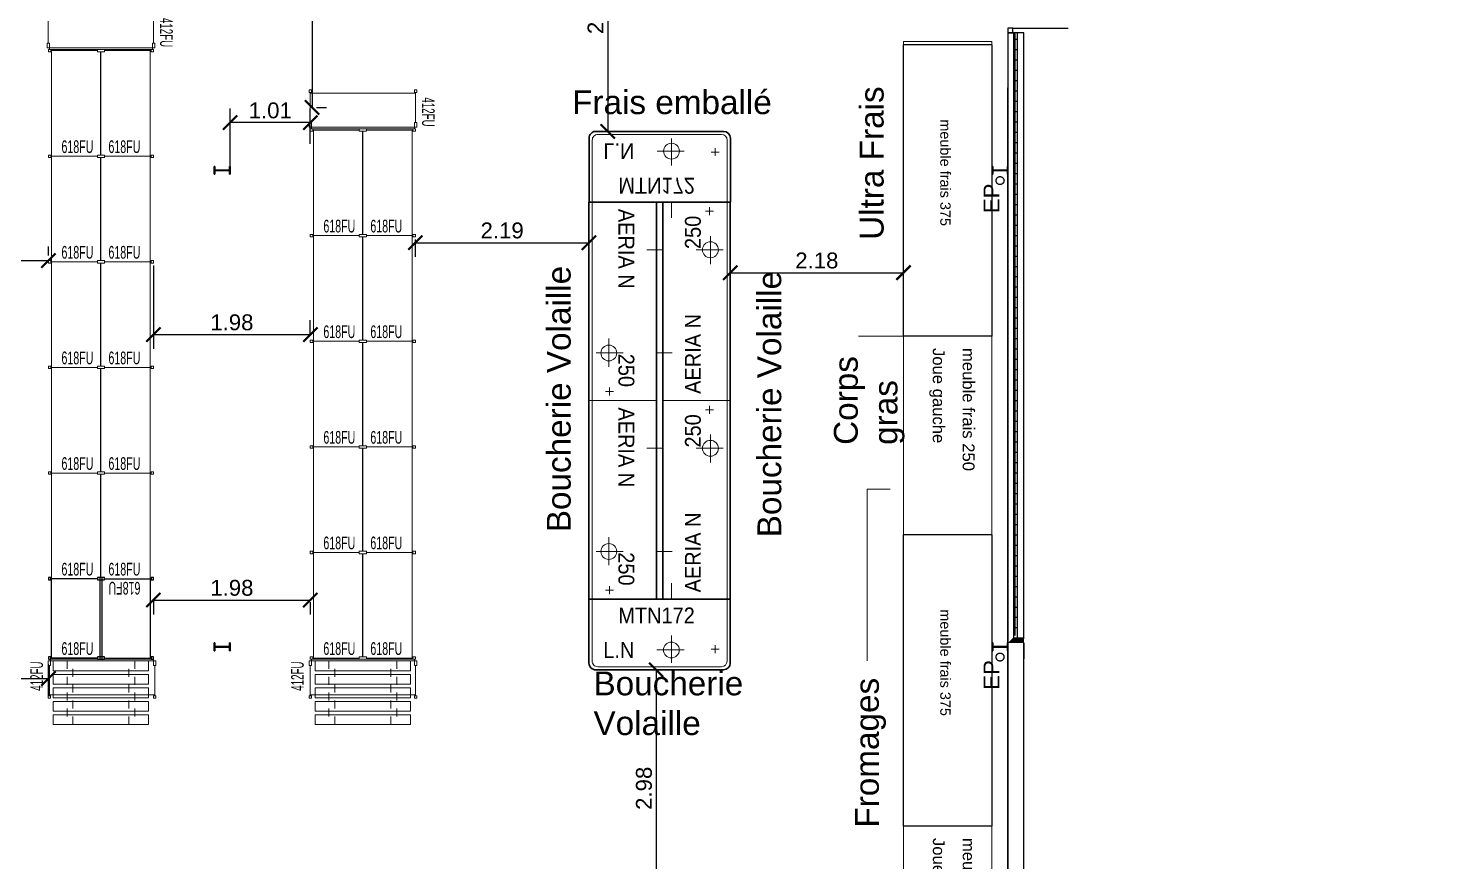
# Model space of a CAD drawing. Header units: millimetres. Extents: x 15590 to 15992, y 1055 to 1132.
# Drawn here: x 15913.62 to 15931.35, y 1093.75 to 1104.24 of the extents above; entities that cross this region are included whole.
import ezdxf
from ezdxf.enums import TextEntityAlignment as Align

# ---------------------------------------------------------------- set-up
doc = ezdxf.new("R2010")
doc.units = ezdxf.units.MM
doc.header["$MEASUREMENT"] = 0
doc.linetypes.add('CACHE2', pattern=[0.1875, 0.125, -0.0625])
doc.linetypes.add('Tirets', pattern=[0.004586, 0.002822, -0.001764])
doc.layers.get('0').update_dxf_attribs({"lineweight": 9})
for name, color, linetype in [('007-GONDOLES', 5, 'Continuous'), ('EP', 7, 'Continuous'), ('FAMILLES', 8, 'Continuous'), ('frais', 5, 'Continuous'), ('GOND', 6, 'Continuous'), ('Gondoles.VETTI', 7, 'Continuous'), ('Mobilier', 252, 'Continuous'), ('murs exterieurs.P', 7, 'Continuous'), ('murs interieurs.P', 7, 'Continuous'), ('structure', 7, 'Continuous')]:
    doc.layers.add(name, color=color, linetype=linetype)
doc.layers.add('DM cloison', color=7, linetype='Continuous', lineweight=9)
doc.layers.add('FACADES_Stylo_No__88', color=7, linetype='Continuous', lineweight=9, true_color=0xfb03ff)
doc.styles.add('Arial', font='arial.ttf')
doc.styles.add('GENERATED_STYLE_2', font='')
doc.styles.get("Standard").update_dxf_attribs({"font": 'swiss.ttf', "height": 0.2})
doc.styles.add('STYLE_GENERE_1', font='arial.ttf')
doc.styles.get('GENERATED_STYLE_2').set_extended_font_data('Arial Occidental')
doc.dimstyles.get("Standard").update_dxf_attribs({"dimtxt": 0.2, "dimasz": 0.18, "dimexe": 0.18, "dimexo": 0.0625, "dimgap": 0.05, "dimtad": 1, "dimzin": 4, "dimdsep": 46, "dimtxsty": 'Standard', "dimblk": 'ARCHTICK', "dimcen": 0.09, "dimadec": 0, "dimazin": 0, "dimtfac": 1, "dimtofl": 0, "dimtmove": 0, "dimatfit": 3, "dimfxl": 1, "dimtolj": 1, "dimtzin": 0, "dimarcsym": 0})

# ---------------------------------------------------------------- blocks, each defined once
blk = doc.blocks.new('FRAIS250')
at = {"layer": 'frais', "linetype": 'ByBlock', "lineweight": -2}
for p, q in [((-0.558, 2.5), (-0.558, 0)), ((0.557, 2.5), (-0.558, 2.5)), ((0.557, 0), (0.557, 2.5)), ((-0.558, 0), (0.557, 0)), ((-0.558, 0), (0.557, 0))]:
    blk.add_line(p, q, dxfattribs=at)
at = {"layer": 'frais', "linetype": 'ByBlock', "lineweight": -2, "oblique": -180, "text_generation_flag": 6}
for s, p in [('Joue gauche', (-0.187, 2.351)), ('meuble frais 250', (0.189, 2.351))]:
    blk.add_text(s, height=0.15, rotation=90, dxfattribs=at).set_placement(p)
blk = doc.blocks.new('_ArchTick')
at = {"color": 0, "linetype": 'ByBlock', "const_width": 0.15}
blk.add_lwpolyline([(-0.5, -0.5), (0.5, 0.5)], dxfattribs=at)
blk = doc.blocks.new('*D415')
at = {"color": 0, "lineweight": -2, "transparency": 16777216}
for p, q in [((15916.168, 1102.465), (15916.168, 1103.234)), ((15917.178, 1102.789), (15917.178, 1103.234)), ((15917.178, 1103.054), (15916.168, 1103.054))]:
    blk.add_line(p, q, dxfattribs=at)
at = {"layer": 'DEFPOINTS', "color": 0, "transparency": 16777216}
for p in [(15916.168, 1103.054), (15917.178, 1102.726), (15916.168, 1102.403)]:
    blk.add_point(p, dxfattribs=at)
at = {"color": 0, "lineweight": -2, "transparency": 16777216, "xscale": 0.18, "yscale": 0.18, "zscale": 0.18, "rotation": 180}
blk.add_blockref('_ArchTick', (15916.168, 1103.054), dxfattribs=at)
at = {"color": 0, "lineweight": -2, "transparency": 16777216, "xscale": 0.18, "yscale": 0.18, "zscale": 0.18}
blk.add_blockref('_ArchTick', (15917.178, 1103.054), dxfattribs=at)
at = {"color": 0, "transparency": 16777216, "insert": (15916.673, 1103.207), "char_height": 0.2, "attachment_point": 5}
blk.add_mtext('\\A1;1.01', dxfattribs=at)
blk = doc.blocks.new('*D416')
at = {"color": 0, "lineweight": -2, "transparency": 16777216}
for p, q in [((15918.221, 1105.939), (15917.021, 1105.939)), ((15917.201, 1105.939), (15917.201, 1103.246)), ((15917.254, 1103.246), (15917.381, 1103.246))]:
    blk.add_line(p, q, dxfattribs=at)
at = {"layer": 'DEFPOINTS', "color": 0, "transparency": 16777216}
for p in [(15918.284, 1105.939), (15917.191, 1103.246), (15917.201, 1103.246)]:
    blk.add_point(p, dxfattribs=at)
at = {"color": 0, "lineweight": -2, "transparency": 16777216, "xscale": 0.18, "yscale": 0.18, "zscale": 0.18}
for p, rotation in [((15917.201, 1105.939), 90), ((15917.201, 1103.246), 270)]:
    blk.add_blockref('_ArchTick', p, dxfattribs=dict(at, rotation=rotation))
at = {"color": 0, "transparency": 16777216, "insert": (15917.048, 1104.592), "char_height": 0.2, "attachment_point": 5, "rotation": 90}
blk.add_mtext('\\A1;2.69', dxfattribs=at)
blk = doc.blocks.new('*U65')
at = {"color": 5, "linetype": 'ByBlock', "lineweight": -2}
for p, q in [((0.04, 1.115), (3.71, 1.115)), ((0.04, 1.115), (0.04, 0)), ((3.71, 1.115), (3.71, 0)), ((3.71, 0), (0.04, 0))]:
    blk.add_line(p, q, dxfattribs=at)
blk.add_text('meuble frais 375', height=0.13, dxfattribs=at).set_placement((0.98, 0.464))
blk = doc.blocks.new('aeria-MTN172')
at = {"layer": '007-GONDOLES', "lineweight": 30}
for p, q in [((80.4, 178), (0, 178)), ((0, 178), (0, 0)), ((89, 8.6), (89, 169.4)), ((0, 0), (80.4, 0))]:
    blk.add_line(p, q, dxfattribs=at)
at = {"layer": '007-GONDOLES', "lineweight": 5}
for p, q in [((78, 174), (0, 174)), ((63, 164), (63, 154)), ((85, 11), (85, 167)), ((58, 159), (68, 159)), ((64, 85.6), (64, 120)), ((-20, 103.8), (0, 103.8)), ((45.9, 103.8), (80.1, 103.8)), ((78, 4), (0, 4))]:
    blk.add_line(p, q, dxfattribs=at)
blk.add_circle((64, 103.8), 10, dxfattribs=at)
at = {"layer": '007-GONDOLES', "lineweight": 30}
for centre, start, end in [((80.4, 169.4), 0, 90), ((80.4, 8.6), 270, 0)]:
    blk.add_arc(centre, 8.6, start, end, dxfattribs=at)
at = {"layer": '007-GONDOLES', "lineweight": 5}
for centre, start, end in [((78, 167), 0, 90), ((78, 11), 270, 0)]:
    blk.add_arc(centre, 7, start, end, dxfattribs=at)
at = {"layer": '007-GONDOLES', "lineweight": 5, "width": 0.9}
blk.add_text('MTN172', height=20, rotation=90, dxfattribs=at).set_placement((20.5, 85.1), align=Align.MIDDLE_CENTER)
blk.add_text('L.N', height=20, rotation=90, dxfattribs=at).set_placement((64, 18), align=Align.MIDDLE_LEFT)
blk = doc.blocks.new('aeria-N250')
at = {"layer": '007-GONDOLES', "lineweight": 5}
for p, q in [((190, 105), (190, 85)), ((0, 85), (0, 0)), ((0, 85), (0, 0)), ((250, 0), (250, 85)), ((250, 0), (250, 85)), ((190, 43.1), (190, 8.9)), ((171.9, 25), (207.3, 25)), ((233.5, 26), (243.5, 26)), ((238.5, 31), (238.5, 21)), ((0, 4), (250, 4))]:
    blk.add_line(p, q, dxfattribs=at)
at = {"layer": '007-GONDOLES', "lineweight": 30}
for p, q in [((250, 85), (0, 85)), ((0, 0), (250, 0))]:
    blk.add_line(p, q, dxfattribs=at)
at = {"layer": '007-GONDOLES', "lineweight": 5}
blk.add_circle((190, 25), 10, dxfattribs=at)
at = {"layer": '007-GONDOLES', "lineweight": 5, "width": 0.9}
blk.add_text('AERIA N', height=20, dxfattribs=at).set_placement((8.5, 47.1), align=Align.MIDDLE_LEFT)
blk.add_text('250', height=20, dxfattribs=at).set_placement((211.9, 47.1), align=Align.MIDDLE_CENTER)
blk = doc.blocks.new('*D418')
at = {"color": 0, "lineweight": -2, "transparency": 16777216}
for p, q in [((15911.923, 1095.839), (15911.923, 1096.233)), ((15913.878, 1095.839), (15913.878, 1096.233)), ((15911.923, 1096.053), (15913.878, 1096.053))]:
    blk.add_line(p, q, dxfattribs=at)
at = {"layer": 'DEFPOINTS', "color": 0, "transparency": 16777216}
for p in [(15913.878, 1096.053), (15911.923, 1095.776), (15913.878, 1095.776)]:
    blk.add_point(p, dxfattribs=at)
at = {"color": 0, "lineweight": -2, "transparency": 16777216, "xscale": 0.18, "yscale": 0.18, "zscale": 0.18, "rotation": 180}
blk.add_blockref('_ArchTick', (15911.923, 1096.053), dxfattribs=at)
at = {"color": 0, "lineweight": -2, "transparency": 16777216, "xscale": 0.18, "yscale": 0.18, "zscale": 0.18}
blk.add_blockref('_ArchTick', (15913.878, 1096.053), dxfattribs=at)
at = {"color": 0, "transparency": 16777216, "insert": (15912.9, 1096.205), "char_height": 0.2, "attachment_point": 5}
blk.add_mtext('\\A1;1.96', dxfattribs=at)
blk = doc.blocks.new('*D419')
at = {"color": 0, "lineweight": -2, "transparency": 16777216}
for p, q in [((15915.201, 1097.044), (15915.201, 1096.862)), ((15915.201, 1097.042), (15917.178, 1097.042)), ((15917.178, 1097.014), (15917.178, 1096.862))]:
    blk.add_line(p, q, dxfattribs=at)
at = {"layer": 'DEFPOINTS', "color": 0, "transparency": 16777216}
for p in [(15915.201, 1097.106), (15917.178, 1097.076), (15917.178, 1097.042)]:
    blk.add_point(p, dxfattribs=at)
at = {"color": 0, "lineweight": -2, "transparency": 16777216, "xscale": 0.18, "yscale": 0.18, "zscale": 0.18, "rotation": 180}
blk.add_blockref('_ArchTick', (15915.201, 1097.042), dxfattribs=at)
at = {"color": 0, "lineweight": -2, "transparency": 16777216, "xscale": 0.18, "yscale": 0.18, "zscale": 0.18}
blk.add_blockref('_ArchTick', (15917.178, 1097.042), dxfattribs=at)
at = {"color": 0, "transparency": 16777216, "insert": (15916.19, 1097.195), "char_height": 0.2, "attachment_point": 5}
blk.add_mtext('\\A1;1.98', dxfattribs=at)
blk = doc.blocks.new('2P618X133')
at = {"color": 6}
for points in [[(-0.621, 1.345), (-0.631, 1.345), (-0.631, 1.36), (-0.662, 1.36), (-0.662, 1.33), (-0.631, 1.33), (-0.631, 1.345), (-0.621, 1.345)], [(-0.045, 1.345), (-0.621, 1.345)], [(-0.621, 0.015), (-0.621, 1.345)], [(0.045, 1.345), (0.621, 1.345)], [(0.621, 1.345), (0.631, 1.345), (0.631, 1.36), (0.662, 1.36), (0.662, 1.33), (0.631, 1.33), (0.631, 1.345), (0.621, 1.345)], [(0.621, 0.015), (0.621, 1.345)], [(-0.621, 0.015), (-0.631, 0.015), (-0.631, 0.03), (-0.662, 0.03), (-0.662, 0), (-0.631, 0), (-0.631, 0.015), (-0.621, 0.015)], [(-0.045, 0.015), (-0.621, 0.015)], [(0.045, 0.015), (0.621, 0.015)], [(0.621, 0.015), (0.631, 0.015), (0.631, 0.03), (0.662, 0.03), (0.662, 0), (0.631, 0), (0.631, 0.015), (0.621, 0.015)]]:
    blk.add_lwpolyline(points, dxfattribs=at)
for points in [[(-0.045, 1.33), (0.045, 1.33), (0.045, 1.36), (-0.045, 1.36)], [(-0.045, 0), (0.045, 0), (0.045, 0.03), (-0.045, 0.03)]]:
    blk.add_lwpolyline(points, close=True, dxfattribs=at)
at = {"color": 7, "lineweight": 25}
blk.add_lwpolyline([(0, 0.03), (0, 1.33)], dxfattribs=at)
blk.add_lwpolyline([(0, 0.03), (0, 1.33)], dxfattribs=at)
at = {"color": 151, "lineweight": 15, "width": 0.6}
for p in [(-0.095, 0.135), (0.497, 0.135)]:
    blk.add_text('618FU', height=0.16, dxfattribs=at).set_placement(p, align=Align.MIDDLE_RIGHT)
blk = doc.blocks.new('JOUE FRAIS')
at = {"layer": 'frais', "linetype": 'ByBlock', "lineweight": -2}
for p, q in [((-0.558, 0.04), (0.557, 0.04)), ((-0.558, 0), (-0.558, 0.04)), ((0.557, 0), (-0.558, 0)), ((0.557, 0.04), (0.557, 0))]:
    blk.add_line(p, q, dxfattribs=at)
blk = doc.blocks.new('A$C29413FD8')
at = {"layer": 'Mobilier', "color": 34, "linetype": 'Continuous', "lineweight": 9}
for p, q in [((0.125, 1.2), (0, 1.2)), ((0, 1.2), (0, 0)), ((0.125, 1.2), (0.125, 0)), ((0.295, 1.2), (0.17, 1.2)), ((0.17, 1.2), (0.17, 0)), ((0.295, 1.2), (0.295, 0)), ((0.465, 1.2), (0.34, 1.2)), ((0.34, 1.2), (0.34, 0)), ((0.465, 1.2), (0.465, 0)), ((0.635, 1.2), (0.51, 1.2)), ((0.51, 1.2), (0.51, 0)), ((0.635, 1.2), (0.635, 0)), ((0.8, 1.2), (0.68, 1.2)), ((0.68, 1.2), (0.68, 0)), ((0.8, 0), (0.8, 1.2)), ((0, 0), (0.125, 0)), ((0.17, 0), (0.295, 0)), ((0.34, 0), (0.465, 0)), ((0.51, 0), (0.635, 0)), ((0.68, 0), (0.8, 0))]:
    blk.add_line(p, q, dxfattribs=at)
at = {"layer": 'Mobilier', "color": 34, "linetype": 'CACHE2', "lineweight": 9, "ltscale": 0.8}
for points in [[(0, 1.027), (0.8, 1.027), (0.8, 0.953), (0, 0.953)], [(0, 0.173), (0.8, 0.173), (0.8, 0.247), (0, 0.247)]]:
    blk.add_lwpolyline(points, close=True, dxfattribs=at)
blk = doc.blocks.new('*D426')
at = {"color": 0, "lineweight": -2, "transparency": 16777216}
for p, q in [((15922.469, 1101.203), (15922.469, 1101.344)), ((15924.651, 1101.203), (15924.651, 1101.344)), ((15922.469, 1101.164), (15924.651, 1101.164))]:
    blk.add_line(p, q, dxfattribs=at)
at = {"layer": 'DEFPOINTS', "color": 0, "transparency": 16777216}
for p in [(15922.469, 1101.14), (15924.651, 1101.164), (15924.651, 1101.14)]:
    blk.add_point(p, dxfattribs=at)
at = {"color": 0, "lineweight": -2, "transparency": 16777216, "xscale": 0.18, "yscale": 0.18, "zscale": 0.18, "rotation": 180}
blk.add_blockref('_ArchTick', (15922.469, 1101.164), dxfattribs=at)
at = {"color": 0, "lineweight": -2, "transparency": 16777216, "xscale": 0.18, "yscale": 0.18, "zscale": 0.18}
blk.add_blockref('_ArchTick', (15924.651, 1101.164), dxfattribs=at)
at = {"color": 0, "transparency": 16777216, "insert": (15923.56, 1101.317), "char_height": 0.2, "attachment_point": 5}
blk.add_mtext('\\A1;2.18', dxfattribs=at)
blk = doc.blocks.new('*D431')
at = {"color": 0, "lineweight": -2, "transparency": 16777216}
for p, q in [((15920.689, 1102.364), (15920.689, 1101.362)), ((15918.501, 1101.584), (15918.501, 1101.362)), ((15918.501, 1101.542), (15920.689, 1101.542))]:
    blk.add_line(p, q, dxfattribs=at)
at = {"layer": 'DEFPOINTS', "color": 0, "transparency": 16777216}
for p in [(15920.689, 1102.426), (15918.501, 1101.646), (15920.689, 1101.542)]:
    blk.add_point(p, dxfattribs=at)
at = {"color": 0, "lineweight": -2, "transparency": 16777216, "xscale": 0.18, "yscale": 0.18, "zscale": 0.18, "rotation": 180}
blk.add_blockref('_ArchTick', (15918.501, 1101.542), dxfattribs=at)
at = {"color": 0, "lineweight": -2, "transparency": 16777216, "xscale": 0.18, "yscale": 0.18, "zscale": 0.18}
blk.add_blockref('_ArchTick', (15920.689, 1101.542), dxfattribs=at)
at = {"color": 0, "transparency": 16777216, "insert": (15919.595, 1101.695), "char_height": 0.2, "attachment_point": 5}
blk.add_mtext('\\A1;2.19', dxfattribs=at)
blk = doc.blocks.new('A$C72C830AC')
at = {"layer": 'GOND', "color": 7, "lineweight": 25}
blk.add_lwpolyline([(0, 1.03), (0, 0.03)], dxfattribs=at)
at = {"layer": 'GOND'}
for points in [[(0.06, 1.03), (0, 1.03), (0, 1), (0.06, 1)], [(0.06, 0.03), (0, 0.03), (0, 0), (0.06, 0)]]:
    blk.add_lwpolyline(points, close=True, dxfattribs=at)
for points in [[(0.06, 1.015), (0.636, 1.015)], [(0.636, 1.015), (0.646, 1.015), (0.646, 1), (0.676, 1), (0.676, 1.03), (0.646, 1.03), (0.646, 1.015), (0.636, 1.015)], [(0.636, 1.015), (0.636, 0.015)], [(0.06, 0.015), (0.636, 0.015)], [(0.636, 0.015), (0.646, 0.015), (0.646, 0), (0.676, 0), (0.676, 0.03), (0.646, 0.03), (0.646, 0.015), (0.636, 0.015)]]:
    blk.add_lwpolyline(points, dxfattribs=at)
at = {"color": 151, "lineweight": 15, "width": 0.6}
blk.add_text('618FU', height=0.16, rotation=180, dxfattribs=at).set_placement((0.11, 0.895), align=Align.MIDDLE_RIGHT)
blk = doc.blocks.new('*D441')
at = {"color": 0, "lineweight": -2, "transparency": 16777216}
for p, q in [((15911.923, 1101.379), (15911.923, 1101.496)), ((15913.878, 1101.379), (15913.878, 1101.496)), ((15911.923, 1101.316), (15913.878, 1101.316))]:
    blk.add_line(p, q, dxfattribs=at)
at = {"layer": 'DEFPOINTS', "color": 0, "transparency": 16777216}
for p in [(15911.923, 1101.316), (15913.878, 1101.316), (15913.878, 1101.316)]:
    blk.add_point(p, dxfattribs=at)
at = {"color": 0, "lineweight": -2, "transparency": 16777216, "xscale": 0.18, "yscale": 0.18, "zscale": 0.18, "rotation": 180}
blk.add_blockref('_ArchTick', (15911.923, 1101.316), dxfattribs=at)
at = {"color": 0, "lineweight": -2, "transparency": 16777216, "xscale": 0.18, "yscale": 0.18, "zscale": 0.18}
blk.add_blockref('_ArchTick', (15913.878, 1101.316), dxfattribs=at)
at = {"color": 0, "transparency": 16777216, "insert": (15912.9, 1101.469), "char_height": 0.2, "attachment_point": 5}
blk.add_mtext('\\A1;1.96', dxfattribs=at)
blk = doc.blocks.new('*D442')
at = {"color": 0, "lineweight": -2, "transparency": 16777216}
for p, q in [((15915.201, 1101.254), (15915.201, 1100.205)), ((15917.178, 1100.379), (15917.178, 1100.565)), ((15915.201, 1100.385), (15917.178, 1100.385))]:
    blk.add_line(p, q, dxfattribs=at)
at = {"layer": 'DEFPOINTS', "color": 0, "transparency": 16777216}
for p in [(15915.201, 1101.316), (15917.178, 1100.385), (15917.178, 1100.316)]:
    blk.add_point(p, dxfattribs=at)
at = {"color": 0, "lineweight": -2, "transparency": 16777216, "xscale": 0.18, "yscale": 0.18, "zscale": 0.18, "rotation": 180}
blk.add_blockref('_ArchTick', (15915.201, 1100.385), dxfattribs=at)
at = {"color": 0, "lineweight": -2, "transparency": 16777216, "xscale": 0.18, "yscale": 0.18, "zscale": 0.18}
blk.add_blockref('_ArchTick', (15917.178, 1100.385), dxfattribs=at)
at = {"color": 0, "transparency": 16777216, "insert": (15916.19, 1100.538), "char_height": 0.2, "attachment_point": 5}
blk.add_mtext('\\A1;1.98', dxfattribs=at)
blk = doc.blocks.new('TG412')
at = {"layer": 'FACADES_Stylo_No__88', "linetype": 'Continuous'}
for p, q in [((-0.02, 0.678), (-0.08, 0.678)), ((-0.08, 0.649), (-0.08, 0.678)), ((-0.08, 0.649), (-0.02, 0.649)), ((-0.02, 0.649), (-0.02, 0.678)), ((0, 0.649), (-0.02, 0.649)), ((-0.02, 0.649), (-0.02, -0.649)), ((0, 0.649), (0, -0.649)), ((-0.08, -0.678), (-0.08, -0.649)), ((-0.08, -0.649), (-0.02, -0.649)), ((-0.02, -0.678), (-0.08, -0.678)), ((-0.02, -0.649), (-0.02, -0.678)), ((-0.02, -0.649), (0, -0.649))]:
    blk.add_line(p, q, dxfattribs=at)
at = {"layer": 'FACADES_Stylo_No__88', "linetype": 'Continuous', "flags": 128}
for points in [[(-0.45, 0.664), (-0.459, 0.664), (-0.459, 0.649), (-0.489, 0.649), (-0.489, 0.678), (-0.459, 0.678), (-0.459, 0.664)], [(-0.45, -0.664), (-0.459, -0.664), (-0.459, -0.678), (-0.489, -0.678), (-0.489, -0.649), (-0.459, -0.649), (-0.459, -0.664)]]:
    blk.add_lwpolyline(points, close=True, dxfattribs=at)
for points in [[(-0.08, 0.664), (-0.45, 0.664)], [(-0.449, 0.664), (-0.449, -0.664)], [(-0.08, -0.664), (-0.45, -0.664)]]:
    blk.add_lwpolyline(points, dxfattribs=at)
at = {"color": 151, "linetype": 'Continuous', "insert": (-0.028, 0.824), "char_height": 0.15965, "attachment_point": 6, "style": 'STYLE_GENERE_1'}
blk.add_mtext('\\A1;{\\W0.550000x;\\fArial|b0|i0|c0|p34;412FU}', dxfattribs=at)
blk = doc.blocks.new('*D455')
at = {"color": 0, "lineweight": -2, "transparency": 16777216}
for p, q in [((15920.596, 1105.939), (15921.106, 1105.939)), ((15920.926, 1105.939), (15920.926, 1102.944)), ((15921.518, 1102.944), (15920.746, 1102.944))]:
    blk.add_line(p, q, dxfattribs=at)
at = {"layer": 'DEFPOINTS', "color": 0, "transparency": 16777216}
for p in [(15920.533, 1105.939), (15920.926, 1102.944), (15921.58, 1102.944)]:
    blk.add_point(p, dxfattribs=at)
at = {"color": 0, "lineweight": -2, "transparency": 16777216, "xscale": 0.18, "yscale": 0.18, "zscale": 0.18}
for p, rotation in [((15920.926, 1105.939), 90), ((15920.926, 1102.944), 270)]:
    blk.add_blockref('_ArchTick', p, dxfattribs=dict(at, rotation=rotation))
at = {"color": 0, "transparency": 16777216, "insert": (15920.773, 1104.441), "char_height": 0.2, "attachment_point": 5, "rotation": 90}
blk.add_mtext('\\A1;2.99', dxfattribs=at)
blk = doc.blocks.new('*D456')
at = {"color": 0, "lineweight": -2, "transparency": 16777216}
for p, q in [((15921.516, 1096.163), (15921.355, 1096.163)), ((15921.535, 1096.163), (15921.535, 1093.18)), ((15921.516, 1093.18), (15921.355, 1093.18))]:
    blk.add_line(p, q, dxfattribs=at)
at = {"layer": 'DEFPOINTS', "color": 0, "transparency": 16777216}
for p in [(15921.579, 1096.163), (15921.535, 1093.18), (15921.579, 1093.18)]:
    blk.add_point(p, dxfattribs=at)
at = {"color": 0, "lineweight": -2, "transparency": 16777216, "xscale": 0.18, "yscale": 0.18, "zscale": 0.18}
for p, rotation in [((15921.535, 1096.163), 90), ((15921.535, 1093.18), 270)]:
    blk.add_blockref('_ArchTick', p, dxfattribs=dict(at, rotation=rotation))
at = {"color": 0, "transparency": 16777216, "insert": (15921.382, 1094.671), "char_height": 0.2, "attachment_point": 5, "rotation": 90}
blk.add_mtext('\\A1;2.98', dxfattribs=at)

msp = doc.modelspace()

# ---------------------------------------------------------------- hatches: boundary and pattern name
at = {"layer": 'murs exterieurs.P', "linetype": 'Continuous', "ltscale": 1000}
h = msp.add_hatch(dxfattribs=at)
h.set_pattern_fill('ISOLANT_POLYSTYRENE_0005', color=256, scale=0.1, angle=90, style=0, pattern_type=2)
h.set_pattern_definition([(90, (15888.23031, 1074.85421), (-0.13, 8e-18), []), (180, (15888.23031, 1074.85421), (-8e-18, -0.13), [])])
h.paths.add_polyline_path([(15926.088, 1096.622), (15926.088, 1104.184), (15926.038, 1104.184), (15926.038, 1096.572)], flags=0)
msp.add_hatch(color=256, dxfattribs=at).paths.add_polyline_path([(15925.968, 1096.502), (15926.168, 1096.502), (15926.168, 1096.572), (15926.038, 1096.572)], flags=0)

# ---------------------------------------------------------------- linework, layer by layer
for p, q in [((15924.651, 1100.365), (15924.085, 1100.365)), ((15924.196, 1096.277), (15924.196, 1098.437)), ((15924.196, 1098.437), (15924.485, 1098.437))]:
    msp.add_line(p, q)
msp.add_circle((15910.63, 1093.156), 38.441)
at = {"layer": 'EP', "linetype": 'Tirets', "ltscale": 1000}
for centre in [(15925.868, 1102.324), (15925.868, 1096.324)]:
    msp.add_circle(centre, 0.05, dxfattribs=at)
at = {"layer": 'Gondoles.VETTI', "linetype": 'Continuous', "ltscale": 1000}
for p, q in [((15925.968, 1103.494), (15925.968, 1076.894)), ((15925.968, 1076.894), (15925.968, 1103.494))]:
    msp.add_line(p, q, dxfattribs=at)
at = {"layer": 'murs exterieurs.P', "linetype": 'Continuous', "ltscale": 1000}
for p, q in [((15926.028, 1104.244), (15925.968, 1104.244)), ((15925.968, 1104.244), (15925.968, 1104.184)), ((15926.028, 1104.184), (15926.028, 1104.244)), ((15926.028, 1104.244), (15926.728, 1104.244)), ((15925.968, 1104.184), (15926.028, 1104.184)), ((15926.088, 1104.184), (15926.038, 1104.184)), ((15926.168, 1104.184), (15926.088, 1104.184)), ((15926.088, 1096.568), (15926.088, 1104.184))]:
    msp.add_line(p, q, dxfattribs=at)
at = {"layer": 'murs exterieurs.P', "color": 31, "linetype": 'Continuous', "lineweight": 25, "ltscale": 1000}
for q in [(15925.968, 1104.184), (15926.038, 1096.572)]:
    msp.add_line((15926.038, 1104.184), q, dxfattribs=at)
at = {"layer": 'murs exterieurs.P', "color": 31, "linetype": 'Continuous', "lineweight": 25, "ltscale": 1000, "flags": 128}
msp.add_lwpolyline([(15925.968, 1104.184), (15925.968, 1096.502)], dxfattribs=at)
at = {"layer": 'murs exterieurs.P', "linetype": 'Continuous', "ltscale": 1000, "flags": 128}
for points in [[(15926.168, 1096.553), (15926.168, 1104.184)], [(15925.968, 1096.502), (15925.968, 1070.704)], [(15926.168, 1070.704), (15926.168, 1096.502)]]:
    msp.add_lwpolyline(points, dxfattribs=at)
at = {"layer": 'murs exterieurs.P', "linetype": 'Continuous', "ltscale": 1000}
msp.add_point((15925.968, 1096.502), dxfattribs=at)
at = {"layer": 'murs interieurs.P', "linetype": 'Continuous', "ltscale": 1000, "flags": 128}
msp.add_lwpolyline([(15926.168, 1096.502), (15926.168, 1096.302)], dxfattribs=at)
at = {"layer": 'structure', "color": 160, "linetype": 'Continuous', "lineweight": 35, "ltscale": 1000}
for p, q in [((15915.977, 1102.503), (15915.968, 1102.503)), ((15915.968, 1102.503), (15915.968, 1102.403)), ((15915.977, 1102.461), (15915.977, 1102.503)), ((15915.977, 1102.403), (15915.977, 1102.444)), ((15916.154, 1102.455), (15915.982, 1102.455)), ((15915.982, 1102.45), (15916.154, 1102.45)), ((15916.168, 1102.503), (15916.16, 1102.503)), ((15916.16, 1102.503), (15916.16, 1102.461)), ((15916.16, 1102.444), (15916.16, 1102.403)), ((15916.168, 1102.403), (15916.168, 1102.503)), ((15925.777, 1102.503), (15925.768, 1102.503)), ((15925.768, 1102.503), (15925.768, 1102.403)), ((15925.777, 1102.461), (15925.777, 1102.503)), ((15925.777, 1102.403), (15925.777, 1102.444)), ((15925.954, 1102.455), (15925.782, 1102.455)), ((15925.782, 1102.45), (15925.954, 1102.45)), ((15925.968, 1102.503), (15925.96, 1102.503)), ((15925.96, 1102.503), (15925.96, 1102.461)), ((15925.96, 1102.444), (15925.96, 1102.403)), ((15925.968, 1102.403), (15925.968, 1102.503)), ((15915.968, 1102.403), (15915.977, 1102.403)), ((15916.16, 1102.403), (15916.168, 1102.403)), ((15925.768, 1102.403), (15925.777, 1102.403)), ((15925.96, 1102.403), (15925.968, 1102.403)), ((15915.977, 1096.502), (15915.968, 1096.502)), ((15915.968, 1096.502), (15915.968, 1096.402)), ((15915.977, 1096.46), (15915.977, 1096.502)), ((15915.977, 1096.402), (15915.977, 1096.443)), ((15916.154, 1096.455), (15915.982, 1096.455)), ((15915.982, 1096.449), (15916.154, 1096.449)), ((15916.168, 1096.502), (15916.16, 1096.502)), ((15916.16, 1096.502), (15916.16, 1096.46)), ((15916.16, 1096.443), (15916.16, 1096.402)), ((15916.168, 1096.402), (15916.168, 1096.502)), ((15925.777, 1096.502), (15925.768, 1096.502)), ((15925.768, 1096.502), (15925.768, 1096.402)), ((15925.777, 1096.46), (15925.777, 1096.502)), ((15925.777, 1096.402), (15925.777, 1096.443)), ((15925.954, 1096.455), (15925.782, 1096.455)), ((15925.782, 1096.449), (15925.954, 1096.449)), ((15925.968, 1096.502), (15925.96, 1096.502)), ((15925.96, 1096.502), (15925.96, 1096.46)), ((15925.96, 1096.443), (15925.96, 1096.402)), ((15925.968, 1096.402), (15925.968, 1096.502)), ((15915.968, 1096.402), (15915.977, 1096.402)), ((15916.16, 1096.402), (15916.168, 1096.402)), ((15925.768, 1096.402), (15925.777, 1096.402)), ((15925.96, 1096.402), (15925.968, 1096.402))]:
    msp.add_line(p, q, dxfattribs=at)
for centre, start, end in [((15915.982, 1102.461), 180, 270), ((15915.982, 1102.444), 90, 180), ((15916.154, 1102.461), 270, 0), ((15916.154, 1102.444), 0, 90), ((15925.782, 1102.461), 180, 270), ((15925.782, 1102.444), 90, 180), ((15925.954, 1102.461), 270, 0), ((15925.954, 1102.444), 0, 90), ((15915.982, 1096.46), 180, 270), ((15915.982, 1096.443), 90, 180), ((15916.154, 1096.46), 270, 0), ((15916.154, 1096.443), 0, 90), ((15925.782, 1096.46), 180, 270), ((15925.782, 1096.443), 90, 180), ((15925.954, 1096.46), 270, 0), ((15925.954, 1096.443), 0, 90)]:
    msp.add_arc(centre, 0.0056, start, end, dxfattribs=at)

# ---------------------------------------------------------------- block references
for name, p, rotation in [('TG412', (15914.54, 1103.976), 270), ('TG412', (15917.84, 1102.976), 270), ('TG412', (15914.555, 1096.296), 89.99999999999999), ('A$C29413FD8', (15913.94, 1096.276), 269.9999999999999), ('TG412', (15917.84, 1096.296), 89.99999999999999), ('A$C29413FD8', (15917.24, 1096.276), 269.9999999999999)]:
    msp.add_blockref(name, p, dxfattribs=dict(rotation=rotation))
for p in [(15914.54, 1102.616), (15917.84, 1101.616), (15914.54, 1101.286), (15917.84, 1100.286), (15914.54, 1099.956), (15917.84, 1098.956), (15914.54, 1098.626), (15917.84, 1097.626), (15914.54, 1097.296), (15917.84, 1096.296)]:
    msp.add_blockref('2P618X133', p)
at = {"layer": 'DM cloison', "rotation": 0.001867389880046797}
msp.add_blockref('JOUE FRAIS', (15925.208, 1104.035), dxfattribs=at)
at = {"layer": 'DM cloison'}
for p in [(15925.208, 1097.865), (15925.209, 1091.695)]:
    msp.add_blockref('FRAIS250', p, dxfattribs=at)
at = {"layer": 'FAMILLES', "color": 5, "rotation": 180}
msp.add_blockref('A$C72C830AC', (15914.555, 1097.326), dxfattribs=at)
at = {"layer": 'FAMILLES', "color": 5}
msp.add_blockref('A$C72C830AC', (15914.525, 1096.296), dxfattribs=at)
at = {"layer": 'frais', "rotation": 269.9999999999999}
for p in [(15924.651, 1104.075), (15924.651, 1097.905)]:
    msp.add_blockref('*U65', p, dxfattribs=at)
at = {"layer": 'frais', "yscale": 0.01, "zscale": 0.01}
for name, p, xscale, rotation in [('aeria-MTN172', (15920.69, 1102.054), -0.01, 270), ('aeria-N250', (15920.689, 1102.053), 0.01, 270), ('aeria-N250', (15922.469, 1099.553), 0.01, 89.99999999999997), ('aeria-N250', (15920.689, 1099.553), 0.01, 270), ('aeria-N250', (15922.469, 1097.053), 0.01, 89.99999999999997), ('aeria-MTN172', (15920.689, 1097.053), 0.01, 270)]:
    msp.add_blockref(name, p, dxfattribs=dict(at, xscale=xscale, rotation=rotation))

# ---------------------------------------------------------------- texts
at = {"layer": 'EP', "linetype": 'Continuous', "char_height": 0.2, "attachment_point": 5, "rotation": 90, "style": 'GENERATED_STYLE_2'}
for insert in [(15925.761, 1102.1), (15925.761, 1096.099)]:
    msp.add_mtext('{EP}', dxfattribs=dict(at, insert=insert))
at = {"layer": 'FAMILLES', "color": 0, "char_height": 0.3, "attachment_point": 1, "rotation": 90, "style": 'Arial'}
for s, insert, width in [('{\\C5;Ultra Frais}', (15924.101, 1101.578), 7.36144), ('{\\C5;Boucherie Volaille}', (15920.158, 1097.896), 7.36144), ('{\\C5;Boucherie Volaille}', (15922.811, 1097.832), 7.36144), ('{\\C5;Corps gras}', (15923.775, 1098.996), 1.39288), ('{\\C5;Fromages}', (15924.041, 1094.176), 7.36144)]:
    msp.add_mtext(s, dxfattribs=dict(at, insert=insert, width=width))
at = {"layer": 'FAMILLES', "color": 0, "char_height": 0.3, "attachment_point": 1, "style": 'Arial'}
for s, insert, width in [('{\\C5;Frais emballé}', (15920.477, 1103.461), 7.36144), ('{\\C5;Boucherie Volaille}', (15920.746, 1096.142), 2.0752)]:
    msp.add_mtext(s, dxfattribs=dict(at, insert=insert, width=width))

# ---------------------------------------------------------------- dimensions: what is measured, and where the dimension line sits
dim = msp.add_linear_dim(base=(15917.201, 1103.246), p1=(15918.284, 1105.939), p2=(15917.191, 1103.246), angle=90, dimstyle='Standard')
dim.commit()
dim.dimension.update_dxf_attribs({"geometry": '*D416', "text_midpoint": (15917.201, 1104.592), "dimtype": 160})
for base, p1, p2, picture, middle in [((15920.9257, 1102.9444), (15920.5335, 1105.9386), (15921.5804, 1102.9444), '*D455', (15920.773, 1104.4415)), ((15921.535, 1093.18), (15921.579, 1096.163), (15921.579, 1093.18), '*D456', (15921.382, 1094.671))]:
    dim = msp.add_linear_dim(base=base, p1=p1, p2=p2, angle=90, dimstyle='Standard')
    dim.commit()
    dim.dimension.update_dxf_attribs({"geometry": picture, "text_midpoint": middle})
for base, p1, p2, picture, middle in [((15916.168, 1103.054), (15917.178, 1102.726), (15916.168, 1102.403), '*D415', (15916.673, 1103.054)), ((15917.178, 1100.385), (15915.201, 1101.316), (15917.178, 1100.316), '*D442', (15916.19, 1100.385))]:
    dim = msp.add_linear_dim(base=base, p1=p1, p2=p2, dimstyle='Standard')
    dim.commit()
    dim.dimension.update_dxf_attribs({"geometry": picture, "text_midpoint": middle, "dimtype": 160})
for base, p1, p2, picture, middle in [((15920.689, 1101.542), (15918.501, 1101.646), (15920.689, 1102.426), '*D431', (15919.595, 1101.695)), ((15913.8783, 1101.3163), (15911.9225, 1101.3163), (15913.8783, 1101.3163), '*D441', (15912.9004, 1101.4691)), ((15924.651, 1101.164), (15922.469, 1101.14), (15924.651, 1101.14), '*D426', (15923.56, 1101.317)), ((15917.178, 1097.042), (15915.201, 1097.106), (15917.178, 1097.076), '*D419', (15916.19, 1097.195)), ((15913.8783, 1096.0526), (15911.9225, 1095.7763), (15913.8783, 1095.7763), '*D418', (15912.9004, 1096.2054))]:
    dim = msp.add_linear_dim(base=base, p1=p1, p2=p2, dimstyle='Standard')
    dim.commit()
    dim.dimension.update_dxf_attribs({"geometry": picture, "text_midpoint": middle})

doc.saveas('drawing.dxf')
